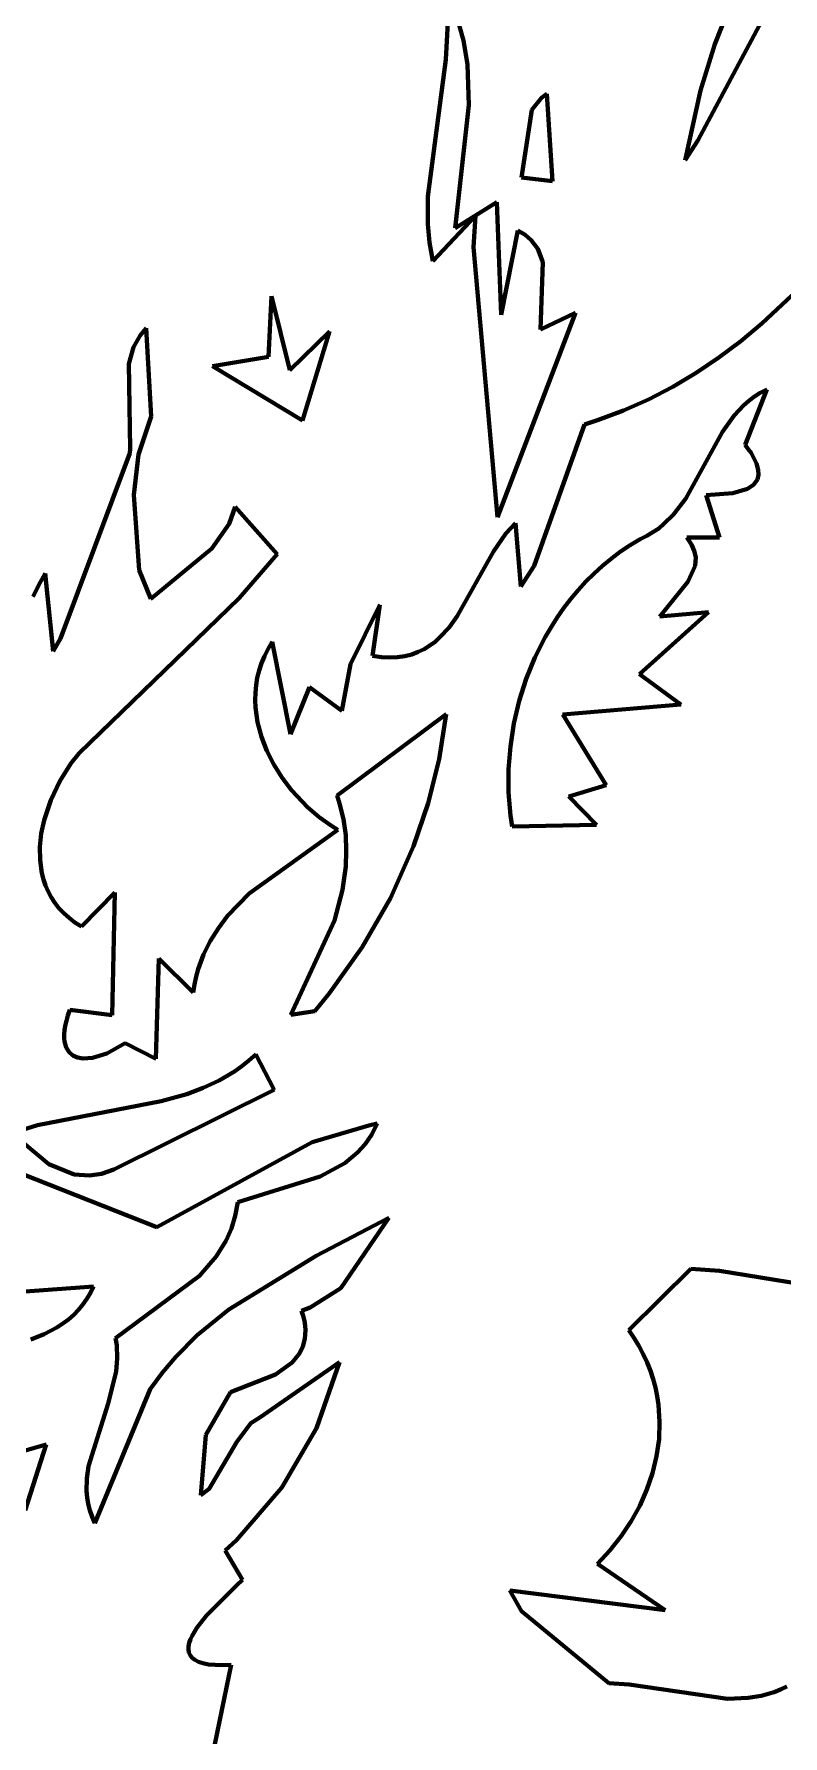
# Model space of a CAD drawing. Header units: millimetres. Extents: x 0 to 9.3, y 0 to 12.
# Drawn here: x 6.071 to 6.567, y 4.332 to 5.46 of the extents above; entities that cross this region are included whole.
import ezdxf

# ---------------------------------------------------------------- set-up
doc = ezdxf.new("R2010")
doc.units = ezdxf.units.MM
doc.layers.add('color#000000ff', color=7, linetype='CONTINUOUS', lineweight=100)
doc.layers.add('color#ffffffff', color=7, linetype='CONTINUOUS', lineweight=100)

msp = doc.modelspace()

# ---------------------------------------------------------------- linework, layer by layer
at = {"layer": 'color#000000ff'}
for p, q in [((6.6088, 5.5731), (6.5106, 5.3892)), ((6.5219, 5.453), (6.5308, 5.4753)), ((6.3436, 5.4429), (6.3448, 5.4673)), ((6.3524, 5.4657), (6.3552, 5.4554)), ((6.3552, 5.4554), (6.3579, 5.4395)), ((6.5123, 5.4224), (6.5219, 5.453)), ((6.3316, 5.352), (6.3436, 5.4429)), ((6.3579, 5.4395), (6.3588, 5.4125)), ((6.4006, 5.4094), (6.4069, 5.4174)), ((6.4069, 5.4174), (6.4105, 5.4202)), ((6.4105, 5.4202), (6.4142, 5.3622)), ((6.5022, 5.3762), (6.5123, 5.4224)), ((6.3588, 5.4125), (6.3498, 5.3311)), ((6.3937, 5.3647), (6.4006, 5.4094)), ((6.5106, 5.3892), (6.5022, 5.3762)), ((6.4142, 5.3622), (6.3937, 5.3647)), ((6.3317, 5.3337), (6.3316, 5.352)), ((6.3498, 5.3311), (6.3774, 5.3484)), ((6.3774, 5.3484), (6.3802, 5.2737)), ((6.3632, 5.3392), (6.335, 5.3093)), ((6.362, 5.3185), (6.3632, 5.3392)), ((6.3328, 5.3216), (6.3317, 5.3337)), ((6.3802, 5.2737), (6.3914, 5.3296)), ((6.3914, 5.3296), (6.3962, 5.3266)), ((6.3962, 5.3266), (6.4001, 5.3231)), ((6.335, 5.3093), (6.3328, 5.3216)), ((6.3778, 5.1396), (6.362, 5.3185)), ((6.4001, 5.3231), (6.4045, 5.3173)), ((6.4045, 5.3173), (6.4079, 5.3086)), ((6.4079, 5.3086), (6.4064, 5.264)), ((6.226, 5.2457), (6.2281, 5.2861)), ((6.2281, 5.2861), (6.2402, 5.237)), ((6.5531, 5.2678), (6.573, 5.2865)), ((6.4295, 5.2749), (6.3778, 5.1396)), ((6.4064, 5.264), (6.4295, 5.2749)), ((6.5391, 5.2562), (6.5531, 5.2678)), ((6.1366, 5.2521), (6.1409, 5.2599)), ((6.1409, 5.2599), (6.1449, 5.2648)), ((6.1449, 5.2648), (6.1483, 5.2063)), ((6.2402, 5.237), (6.2665, 5.2625)), ((6.2665, 5.2625), (6.2486, 5.2037)), ((6.1335, 5.2411), (6.1366, 5.2521)), ((6.1888, 5.2397), (6.226, 5.2457)), ((6.5096, 5.2352), (6.5246, 5.2453)), ((6.5246, 5.2453), (6.5391, 5.2562)), ((6.1344, 5.1848), (6.1335, 5.2411)), ((6.2486, 5.2037), (6.1888, 5.2397)), ((6.4941, 5.226), (6.5096, 5.2352)), ((6.478, 5.2176), (6.4941, 5.226)), ((6.5421, 5.1875), (6.5563, 5.2242)), ((6.5563, 5.2242), (6.552, 5.2219)), ((6.4613, 5.2102), (6.478, 5.2176)), ((6.541, 5.2136), (6.5348, 5.207)), ((6.5444, 5.2166), (6.541, 5.2136)), ((6.5481, 5.2194), (6.5444, 5.2166)), ((6.552, 5.2219), (6.5481, 5.2194)), ((6.1483, 5.2063), (6.1398, 5.1811)), ((6.4021, 5.1072), (6.4354, 5.201)), ((6.4354, 5.201), (6.4442, 5.2038)), ((6.4442, 5.2038), (6.4613, 5.2102)), ((6.5348, 5.207), (6.5269, 5.196)), ((6.5269, 5.196), (6.5026, 5.152)), ((6.0882, 5.0592), (6.1342, 5.1819)), ((6.1342, 5.1819), (6.1344, 5.1848)), ((6.1398, 5.1811), (6.1368, 5.1543)), ((6.5441, 5.1847), (6.5421, 5.1875)), ((6.5459, 5.1821), (6.5441, 5.1847)), ((6.5474, 5.1796), (6.5459, 5.1821)), ((6.5495, 5.175), (6.5474, 5.1796)), ((6.5506, 5.171), (6.5495, 5.175)), ((6.5501, 5.1646), (6.5508, 5.1676)), ((6.5508, 5.1676), (6.5506, 5.171)), ((6.5161, 5.1542), (6.5338, 5.1555)), ((6.5338, 5.1555), (6.5435, 5.1583)), ((6.5435, 5.1583), (6.5476, 5.161)), ((6.5476, 5.161), (6.5501, 5.1646)), ((6.1368, 5.1543), (6.1403, 5.1043)), ((6.1999, 5.135), (6.2039, 5.1463)), ((6.2039, 5.1463), (6.2318, 5.115)), ((6.5026, 5.152), (6.4945, 5.1413)), ((6.5251, 5.1261), (6.5161, 5.1542)), ((6.1885, 5.1187), (6.1999, 5.135)), ((6.3834, 5.1286), (6.3897, 5.1355)), ((6.3897, 5.1355), (6.3934, 5.0936)), ((6.4882, 5.135), (6.4847, 5.1321)), ((6.4945, 5.1413), (6.4882, 5.135)), ((6.3752, 5.1167), (6.3834, 5.1286)), ((6.4725, 5.125), (6.4658, 5.121)), ((6.4768, 5.1271), (6.4725, 5.125)), ((6.4809, 5.1295), (6.4768, 5.1271)), ((6.4847, 5.1321), (6.4809, 5.1295)), ((6.5033, 5.126), (6.5251, 5.1261)), ((6.5064, 5.1215), (6.5033, 5.126)), ((6.5083, 5.1172), (6.5064, 5.1215)), ((6.1481, 5.0854), (6.1885, 5.1187)), ((6.2318, 5.115), (6.2065, 5.0859)), ((6.3512, 5.074), (6.3752, 5.1167)), ((6.4533, 5.1122), (6.4474, 5.1073)), ((6.4594, 5.1167), (6.4533, 5.1122)), ((6.4658, 5.121), (6.4594, 5.1167)), ((6.5092, 5.1131), (6.5083, 5.1172)), ((6.5089, 5.1073), (6.5092, 5.1131)), ((6.0737, 5.0946), (6.0779, 5.1021)), ((6.0779, 5.1021), (6.0832, 5.0508)), ((6.1403, 5.1043), (6.1481, 5.0854)), ((6.3934, 5.0936), (6.4021, 5.1072)), ((6.4418, 5.1022), (6.4364, 5.0968)), ((6.4474, 5.1073), (6.4418, 5.1022)), ((6.5039, 5.0967), (6.5089, 5.1073)), ((6.07, 5.087), (6.0737, 5.0946)), ((6.4312, 5.0912), (6.4264, 5.0854)), ((6.4364, 5.0968), (6.4312, 5.0912)), ((6.4854, 5.0738), (6.5039, 5.0967)), ((6.2065, 5.0859), (6.1005, 4.9832)), ((6.2803, 5.0421), (6.2998, 5.0814)), ((6.2998, 5.0814), (6.2949, 5.0476)), ((6.4217, 5.0794), (6.4174, 5.0731)), ((6.4264, 5.0854), (6.4217, 5.0794)), ((6.4719, 5.0355), (6.5177, 5.0766)), ((6.5177, 5.0766), (6.4854, 5.0738)), ((6.3397, 5.0599), (6.3458, 5.0665)), ((6.3458, 5.0665), (6.3512, 5.074)), ((6.4133, 5.0667), (6.4095, 5.0601)), ((6.4174, 5.0731), (6.4133, 5.0667)), ((6.0832, 5.0508), (6.0882, 5.0592)), ((6.2257, 5.0522), (6.2285, 5.0569)), ((6.2285, 5.0569), (6.2407, 4.9956)), ((6.3292, 5.0521), (6.333, 5.0544)), ((6.333, 5.0544), (6.3365, 5.057)), ((6.3365, 5.057), (6.3397, 5.0599)), ((6.4095, 5.0601), (6.4026, 5.0465)), ((6.2198, 5.0379), (6.2214, 5.0427)), ((6.2214, 5.0427), (6.2233, 5.0475)), ((6.2233, 5.0475), (6.2257, 5.0522)), ((6.2949, 5.0476), (6.3009, 5.0468)), ((6.3009, 5.0468), (6.3064, 5.0465)), ((6.3064, 5.0465), (6.3116, 5.0468)), ((6.3116, 5.0468), (6.3165, 5.0475)), ((6.3165, 5.0475), (6.321, 5.0486)), ((6.321, 5.0486), (6.3253, 5.0502)), ((6.3253, 5.0502), (6.3292, 5.0521)), ((6.4026, 5.0465), (6.3968, 5.0323)), ((6.2178, 5.0281), (6.2186, 5.033)), ((6.2186, 5.033), (6.2198, 5.0379)), ((6.2746, 5.0111), (6.2803, 5.0421)), ((6.3968, 5.0323), (6.3922, 5.0177)), ((6.4994, 5.0153), (6.4719, 5.0355)), ((6.2172, 5.0183), (6.2173, 5.0232)), ((6.2173, 5.0232), (6.2178, 5.0281)), ((6.2407, 4.9956), (6.2533, 5.0268)), ((6.2533, 5.0268), (6.2746, 5.0111)), ((6.2174, 5.0134), (6.2172, 5.0183)), ((6.2188, 5.0036), (6.2174, 5.0134)), ((6.3437, 5.0089), (6.2715, 4.9551)), ((6.3391, 4.9791), (6.3437, 5.0089)), ((6.3922, 5.0177), (6.3887, 5.0028)), ((6.4211, 5.0087), (6.4994, 5.0153)), ((6.4499, 4.9619), (6.4211, 5.0087)), ((6.2213, 4.994), (6.2188, 5.0036)), ((6.3887, 5.0028), (6.3864, 4.9876)), ((6.2249, 4.9846), (6.2213, 4.994)), ((6.3864, 4.9876), (6.3852, 4.9724)), ((6.095, 4.9762), (6.0877, 4.9646)), ((6.1005, 4.9832), (6.095, 4.9762)), ((6.2295, 4.9755), (6.2249, 4.9846)), ((6.235, 4.9668), (6.2295, 4.9755)), ((6.3319, 4.9499), (6.3391, 4.9791)), ((6.0877, 4.9646), (6.0817, 4.952)), ((6.2412, 4.9586), (6.235, 4.9668)), ((6.3852, 4.9724), (6.3852, 4.9571)), ((6.0817, 4.952), (6.0773, 4.9388)), ((6.2518, 4.9474), (6.2412, 4.9586)), ((6.2715, 4.9551), (6.2732, 4.9498)), ((6.3852, 4.9571), (6.3865, 4.9419)), ((6.4252, 4.9543), (6.4499, 4.9619)), ((6.4434, 4.9357), (6.4252, 4.9543)), ((6.2596, 4.9407), (6.2518, 4.9474)), ((6.2678, 4.9349), (6.2596, 4.9407)), ((6.2732, 4.9498), (6.2757, 4.9393)), ((6.3222, 4.9214), (6.3319, 4.9499)), ((6.3865, 4.9419), (6.3876, 4.9344)), ((6.0754, 4.9299), (6.0745, 4.921)), ((6.0773, 4.9388), (6.0754, 4.9299)), ((6.2132, 4.8901), (6.272, 4.9323)), ((6.272, 4.9323), (6.2678, 4.9349)), ((6.2757, 4.9393), (6.2772, 4.9288)), ((6.3876, 4.9344), (6.4434, 4.9357)), ((6.0745, 4.921), (6.0746, 4.9122)), ((6.2772, 4.9288), (6.2776, 4.9183)), ((6.2776, 4.9183), (6.2772, 4.9079)), ((6.3068, 4.8871), (6.3222, 4.9214)), ((6.0746, 4.9122), (6.0758, 4.9036)), ((6.2772, 4.9079), (6.2751, 4.8925)), ((6.0758, 4.9036), (6.0769, 4.8994)), ((6.0769, 4.8994), (6.0782, 4.8954)), ((6.0782, 4.8954), (6.0799, 4.8914)), ((6.0799, 4.8914), (6.082, 4.8876)), ((6.082, 4.8876), (6.0844, 4.8839)), ((6.102, 4.8682), (6.1242, 4.8908)), ((6.1242, 4.8908), (6.1223, 4.8094)), ((6.1989, 4.8752), (6.2132, 4.8901)), ((6.2751, 4.8925), (6.2698, 4.8721)), ((6.2881, 4.8545), (6.3068, 4.8871)), ((6.0844, 4.8839), (6.0871, 4.8804)), ((6.0871, 4.8804), (6.0903, 4.8771)), ((6.0903, 4.8771), (6.0938, 4.8739)), ((6.0938, 4.8739), (6.0977, 4.8709)), ((6.1928, 4.8672), (6.1989, 4.8752)), ((6.0977, 4.8709), (6.102, 4.8682)), ((6.1874, 4.8586), (6.1928, 4.8672)), ((6.2698, 4.8721), (6.2409, 4.8096)), ((6.1829, 4.8496), (6.1874, 4.8586)), ((6.2663, 4.8238), (6.2881, 4.8545)), ((6.1514, 4.7805), (6.1534, 4.847)), ((6.1534, 4.847), (6.1762, 4.8245)), ((6.178, 4.835), (6.1794, 4.84)), ((6.1794, 4.84), (6.1829, 4.8496)), ((6.1762, 4.8245), (6.1769, 4.8298)), ((6.1769, 4.8298), (6.178, 4.835)), ((6.2567, 4.8122), (6.2663, 4.8238)), ((6.0921, 4.8057), (6.0913, 4.8025)), ((6.0931, 4.8092), (6.0921, 4.8057)), ((6.0944, 4.813), (6.0931, 4.8092)), ((6.1223, 4.8094), (6.0944, 4.813)), ((6.2409, 4.8096), (6.2567, 4.8122)), ((6.0908, 4.7995), (6.0906, 4.7967)), ((6.0906, 4.7967), (6.0906, 4.7942)), ((6.0906, 4.7942), (6.0908, 4.7919)), ((6.0913, 4.8025), (6.0908, 4.7995)), ((6.0908, 4.7919), (6.0919, 4.788)), ((6.0919, 4.788), (6.0938, 4.785)), ((6.0938, 4.785), (6.0963, 4.7828)), ((6.0963, 4.7828), (6.0995, 4.7814)), ((6.1094, 4.7812), (6.1188, 4.7841)), ((6.1188, 4.7841), (6.1311, 4.791)), ((6.1311, 4.791), (6.1514, 4.7805)), ((6.2177, 4.7835), (6.2131, 4.7794)), ((6.2297, 4.7599), (6.2177, 4.7835)), ((6.0995, 4.7814), (6.1031, 4.7808)), ((6.1031, 4.7808), (6.1094, 4.7812)), ((6.2034, 4.7722), (6.1933, 4.7662)), ((6.2083, 4.7756), (6.2034, 4.7722)), ((6.2131, 4.7794), (6.2083, 4.7756)), ((6.1827, 4.7612), (6.1718, 4.7572)), ((6.1933, 4.7662), (6.1827, 4.7612)), ((6.1548, 4.7524), (6.0728, 4.7366)), ((6.1236, 4.7071), (6.2297, 4.7599)), ((6.1718, 4.7572), (6.1548, 4.7524)), ((6.0728, 4.7366), (6.0559, 4.7312)), ((6.0559, 4.7312), (6.0804, 4.7107)), ((6.2926, 4.7364), (6.2549, 4.7253)), ((6.2901, 4.724), (6.2945, 4.7303)), ((6.2981, 4.7376), (6.2926, 4.7364)), ((6.2945, 4.7303), (6.2981, 4.7376)), ((6.2549, 4.7253), (6.152, 4.6689)), ((6.2766, 4.7114), (6.2851, 4.7184)), ((6.2851, 4.7184), (6.2901, 4.724)), ((6.152, 4.6689), (6.0625, 4.7042)), ((6.0804, 4.7107), (6.0972, 4.7039)), ((6.0972, 4.7039), (6.1074, 4.7031)), ((6.1074, 4.7031), (6.1154, 4.7042)), ((6.1154, 4.7042), (6.1236, 4.7071)), ((6.2603, 4.7026), (6.2766, 4.7114)), ((6.2056, 4.6855), (6.2603, 4.7026)), ((6.204, 4.6764), (6.2056, 4.6855)), ((6.2015, 4.668), (6.204, 4.6764)), ((6.3058, 4.6751), (6.2576, 4.65)), ((6.2739, 4.6286), (6.3058, 4.6751)), ((6.1914, 4.6494), (6.198, 4.6602)), ((6.198, 4.6602), (6.2015, 4.668)), ((6.1803, 4.6367), (6.1914, 4.6494)), ((6.2576, 4.65), (6.1997, 4.6144)), ((6.1247, 4.5953), (6.1803, 4.6367)), ((6.5059, 4.6413), (6.4648, 4.6007)), ((6.5249, 4.64), (6.5059, 4.6413)), ((6.5793, 4.6311), (6.5249, 4.64)), ((6.0466, 4.6249), (6.1101, 4.6297)), ((6.1081, 4.6255), (6.1057, 4.6215)), ((6.1101, 4.6297), (6.1081, 4.6255)), ((6.2537, 4.6158), (6.2739, 4.6286)), ((6.1001, 4.6141), (6.0969, 4.6108)), ((6.103, 4.6177), (6.1001, 4.6141)), ((6.1057, 4.6215), (6.103, 4.6177)), ((6.1997, 4.6144), (6.1788, 4.5973)), ((6.2479, 4.6136), (6.2537, 4.6158)), ((6.249, 4.6101), (6.2479, 4.6136)), ((6.0858, 4.6024), (6.0774, 4.598)), ((6.0897, 4.605), (6.0858, 4.6024)), ((6.0934, 4.6078), (6.0897, 4.605)), ((6.0969, 4.6108), (6.0934, 4.6078)), ((6.2498, 4.6068), (6.249, 4.6101)), ((6.2503, 4.6036), (6.2498, 4.6068)), ((6.2506, 4.6006), (6.2503, 4.6036)), ((6.0774, 4.598), (6.0685, 4.5945)), ((6.1254, 4.5908), (6.1247, 4.5953)), ((6.1788, 4.5973), (6.1645, 4.583)), ((6.2488, 4.5899), (6.2502, 4.595)), ((6.2502, 4.595), (6.2506, 4.6006)), ((6.4648, 4.6007), (6.4684, 4.5954)), ((6.4684, 4.5954), (6.4716, 4.5902)), ((6.125, 4.5734), (6.1257, 4.582)), ((6.1257, 4.582), (6.1254, 4.5908)), ((6.1645, 4.583), (6.1557, 4.5726)), ((6.2417, 4.5793), (6.2466, 4.5853)), ((6.2466, 4.5853), (6.2488, 4.5899)), ((6.4716, 4.5902), (6.4745, 4.5848)), ((6.4745, 4.5848), (6.477, 4.5793)), ((6.1197, 4.5521), (6.125, 4.5734)), ((6.1557, 4.5726), (6.1475, 4.5615)), ((6.2008, 4.5595), (6.2307, 4.5712)), ((6.2731, 4.5794), (6.2203, 4.5428)), ((6.2307, 4.5712), (6.2417, 4.5793)), ((6.2579, 4.5358), (6.2731, 4.5794)), ((6.477, 4.5793), (6.4792, 4.5738)), ((6.4792, 4.5738), (6.481, 4.5682)), ((6.1475, 4.5615), (6.111, 4.4727)), ((6.1844, 4.5314), (6.2008, 4.5595)), ((6.481, 4.5682), (6.4825, 4.5626)), ((6.4825, 4.5626), (6.4837, 4.557)), ((6.1067, 4.5106), (6.1197, 4.5521)), ((6.4837, 4.557), (6.4845, 4.5513)), ((6.4845, 4.5513), (6.4853, 4.5399)), ((6.2144, 4.539), (6.205, 4.5267)), ((6.2203, 4.5428), (6.2144, 4.539)), ((6.2349, 4.4963), (6.2579, 4.5358)), ((6.4853, 4.5399), (6.4849, 4.5285)), ((6.0455, 4.5154), (6.0786, 4.5249)), ((6.0786, 4.5249), (6.0648, 4.4813)), ((6.1811, 4.4914), (6.1844, 4.5314)), ((6.205, 4.5267), (6.1868, 4.4955)), ((6.4849, 4.5285), (6.4833, 4.5171)), ((6.4833, 4.5171), (6.4806, 4.506)), ((6.1054, 4.4939), (6.1055, 4.5023)), ((6.1055, 4.5023), (6.1067, 4.5106)), ((6.4806, 4.506), (6.4769, 4.495)), ((6.1058, 4.4897), (6.1054, 4.4939)), ((6.1065, 4.4855), (6.1058, 4.4897)), ((6.1868, 4.4955), (6.1811, 4.4914)), ((6.2048, 4.4616), (6.2349, 4.4963)), ((6.4769, 4.495), (6.4722, 4.4843)), ((6.1076, 4.4813), (6.1065, 4.4855)), ((6.1091, 4.477), (6.1076, 4.4813)), ((6.4722, 4.4843), (6.4665, 4.474)), ((6.111, 4.4727), (6.1091, 4.477)), ((6.4665, 4.474), (6.4599, 4.4641)), ((6.1972, 4.4546), (6.2048, 4.4616)), ((6.4599, 4.4641), (6.4524, 4.4547)), ((6.2089, 4.4352), (6.1972, 4.4546)), ((6.4524, 4.4547), (6.4442, 4.4459)), ((6.4442, 4.4459), (6.4889, 4.4151)), ((6.2048, 4.4314), (6.2089, 4.4352)), ((6.1849, 4.4115), (6.2048, 4.4314)), ((6.4889, 4.4151), (6.3859, 4.4282)), ((6.3859, 4.4282), (6.3938, 4.4145)), ((6.1786, 4.4034), (6.1849, 4.4115)), ((6.3938, 4.4145), (6.4516, 4.3668)), ((6.1754, 4.3982), (6.1786, 4.4034)), ((6.1729, 4.389), (6.173, 4.3911)), ((6.1732, 4.387), (6.1729, 4.389)), ((6.173, 4.3911), (6.1734, 4.3934)), ((6.1734, 4.3934), (6.1743, 4.3958)), ((6.1743, 4.3958), (6.1754, 4.3982)), ((6.1741, 4.3852), (6.1732, 4.387)), ((6.1736, 4.2442), (6.2013, 4.3788)), ((6.1754, 4.3835), (6.1741, 4.3852)), ((6.1772, 4.3821), (6.1754, 4.3835)), ((6.1796, 4.3809), (6.1772, 4.3821)), ((6.1826, 4.38), (6.1796, 4.3809)), ((6.1863, 4.3792), (6.1826, 4.38)), ((6.1906, 4.3788), (6.1863, 4.3792)), ((6.1956, 4.3787), (6.1906, 4.3788)), ((6.2013, 4.3788), (6.1956, 4.3787)), ((6.4516, 4.3668), (6.4652, 4.3658)), ((6.4652, 4.3658), (6.5304, 4.3564)), ((6.5304, 4.3564), (6.5439, 4.3569)), ((6.5439, 4.3569), (6.5527, 4.3583)), ((6.5527, 4.3583), (6.5613, 4.3608)), ((6.5613, 4.3608), (6.5655, 4.3625)), ((6.5655, 4.3625), (6.5696, 4.3646))]:
    msp.add_line(p, q, dxfattribs=at)
at = {"layer": 'color#ffffffff'}
for p, q in [((6.5106, 5.3892), (6.6088, 5.5731)), ((6.5308, 5.4753), (6.5219, 5.453)), ((6.3448, 5.4673), (6.3436, 5.4429)), ((6.3552, 5.4554), (6.3524, 5.4657)), ((6.3579, 5.4395), (6.3552, 5.4554)), ((6.5219, 5.453), (6.5123, 5.4224)), ((6.3436, 5.4429), (6.3316, 5.352)), ((6.3588, 5.4125), (6.3579, 5.4395)), ((6.4069, 5.4174), (6.4006, 5.4094)), ((6.4105, 5.4202), (6.4069, 5.4174)), ((6.4142, 5.3622), (6.4105, 5.4202)), ((6.5123, 5.4224), (6.5022, 5.3762)), ((6.3498, 5.3311), (6.3588, 5.4125)), ((6.4006, 5.4094), (6.3937, 5.3647)), ((6.5022, 5.3762), (6.5106, 5.3892)), ((6.3937, 5.3647), (6.4142, 5.3622)), ((6.3316, 5.352), (6.3317, 5.3337)), ((6.3774, 5.3484), (6.3498, 5.3311)), ((6.3802, 5.2737), (6.3774, 5.3484)), ((6.335, 5.3093), (6.3632, 5.3392)), ((6.3632, 5.3392), (6.362, 5.3185)), ((6.3317, 5.3337), (6.3328, 5.3216)), ((6.3914, 5.3296), (6.3802, 5.2737)), ((6.3962, 5.3266), (6.3914, 5.3296)), ((6.4001, 5.3231), (6.3962, 5.3266)), ((6.3328, 5.3216), (6.335, 5.3093)), ((6.362, 5.3185), (6.3778, 5.1396)), ((6.4045, 5.3173), (6.4001, 5.3231)), ((6.4079, 5.3086), (6.4045, 5.3173)), ((6.4064, 5.264), (6.4079, 5.3086)), ((6.2281, 5.2861), (6.226, 5.2457)), ((6.2402, 5.237), (6.2281, 5.2861)), ((6.573, 5.2865), (6.5531, 5.2678)), ((6.3778, 5.1396), (6.4295, 5.2749)), ((6.4295, 5.2749), (6.4064, 5.264)), ((6.5531, 5.2678), (6.5391, 5.2562)), ((6.1409, 5.2599), (6.1366, 5.2521)), ((6.1449, 5.2648), (6.1409, 5.2599)), ((6.1483, 5.2063), (6.1449, 5.2648)), ((6.2665, 5.2625), (6.2402, 5.237)), ((6.2486, 5.2037), (6.2665, 5.2625)), ((6.1366, 5.2521), (6.1335, 5.2411)), ((6.226, 5.2457), (6.1888, 5.2397)), ((6.5246, 5.2453), (6.5096, 5.2352)), ((6.5391, 5.2562), (6.5246, 5.2453)), ((6.1335, 5.2411), (6.1344, 5.1848)), ((6.1888, 5.2397), (6.2486, 5.2037)), ((6.5096, 5.2352), (6.4941, 5.226)), ((6.4941, 5.226), (6.478, 5.2176)), ((6.5563, 5.2242), (6.5421, 5.1875)), ((6.552, 5.2219), (6.5563, 5.2242)), ((6.478, 5.2176), (6.4613, 5.2102)), ((6.5348, 5.207), (6.541, 5.2136)), ((6.541, 5.2136), (6.5444, 5.2166)), ((6.5444, 5.2166), (6.5481, 5.2194)), ((6.5481, 5.2194), (6.552, 5.2219)), ((6.1398, 5.1811), (6.1483, 5.2063)), ((6.4354, 5.201), (6.4021, 5.1072)), ((6.4442, 5.2038), (6.4354, 5.201)), ((6.4613, 5.2102), (6.4442, 5.2038)), ((6.5269, 5.196), (6.5348, 5.207)), ((6.5026, 5.152), (6.5269, 5.196)), ((6.1342, 5.1819), (6.0882, 5.0592)), ((6.1344, 5.1848), (6.1342, 5.1819)), ((6.1368, 5.1543), (6.1398, 5.1811)), ((6.5421, 5.1875), (6.5441, 5.1847)), ((6.5441, 5.1847), (6.5459, 5.1821)), ((6.5459, 5.1821), (6.5474, 5.1796)), ((6.5474, 5.1796), (6.5495, 5.175)), ((6.5495, 5.175), (6.5506, 5.171)), ((6.5508, 5.1676), (6.5501, 5.1646)), ((6.5506, 5.171), (6.5508, 5.1676)), ((6.5338, 5.1555), (6.5161, 5.1542)), ((6.5435, 5.1583), (6.5338, 5.1555)), ((6.5476, 5.161), (6.5435, 5.1583)), ((6.5501, 5.1646), (6.5476, 5.161)), ((6.1403, 5.1043), (6.1368, 5.1543)), ((6.2039, 5.1463), (6.1999, 5.135)), ((6.2318, 5.115), (6.2039, 5.1463)), ((6.4945, 5.1413), (6.5026, 5.152)), ((6.5161, 5.1542), (6.5251, 5.1261)), ((6.1999, 5.135), (6.1885, 5.1187)), ((6.3897, 5.1355), (6.3834, 5.1286)), ((6.3934, 5.0936), (6.3897, 5.1355)), ((6.4847, 5.1321), (6.4882, 5.135)), ((6.4882, 5.135), (6.4945, 5.1413)), ((6.3834, 5.1286), (6.3752, 5.1167)), ((6.4658, 5.121), (6.4725, 5.125)), ((6.4725, 5.125), (6.4768, 5.1271)), ((6.4768, 5.1271), (6.4809, 5.1295)), ((6.4809, 5.1295), (6.4847, 5.1321)), ((6.5251, 5.1261), (6.5033, 5.126)), ((6.5033, 5.126), (6.5064, 5.1215)), ((6.5064, 5.1215), (6.5083, 5.1172)), ((6.1885, 5.1187), (6.1481, 5.0854)), ((6.2065, 5.0859), (6.2318, 5.115)), ((6.3752, 5.1167), (6.3512, 5.074)), ((6.4474, 5.1073), (6.4533, 5.1122)), ((6.4533, 5.1122), (6.4594, 5.1167)), ((6.4594, 5.1167), (6.4658, 5.121)), ((6.5083, 5.1172), (6.5092, 5.1131)), ((6.5092, 5.1131), (6.5089, 5.1073)), ((6.0779, 5.1021), (6.0737, 5.0946)), ((6.0832, 5.0508), (6.0779, 5.1021)), ((6.1481, 5.0854), (6.1403, 5.1043)), ((6.4021, 5.1072), (6.3934, 5.0936)), ((6.4364, 5.0968), (6.4418, 5.1022)), ((6.4418, 5.1022), (6.4474, 5.1073)), ((6.5089, 5.1073), (6.5039, 5.0967)), ((6.0737, 5.0946), (6.07, 5.087)), ((6.4264, 5.0854), (6.4312, 5.0912)), ((6.4312, 5.0912), (6.4364, 5.0968)), ((6.5039, 5.0967), (6.4854, 5.0738)), ((6.1005, 4.9832), (6.2065, 5.0859)), ((6.2998, 5.0814), (6.2803, 5.0421)), ((6.2949, 5.0476), (6.2998, 5.0814)), ((6.4174, 5.0731), (6.4217, 5.0794)), ((6.4217, 5.0794), (6.4264, 5.0854)), ((6.5177, 5.0766), (6.4719, 5.0355)), ((6.4854, 5.0738), (6.5177, 5.0766)), ((6.3458, 5.0665), (6.3397, 5.0599)), ((6.3512, 5.074), (6.3458, 5.0665)), ((6.4095, 5.0601), (6.4133, 5.0667)), ((6.4133, 5.0667), (6.4174, 5.0731)), ((6.0882, 5.0592), (6.0832, 5.0508)), ((6.2285, 5.0569), (6.2257, 5.0522)), ((6.2407, 4.9956), (6.2285, 5.0569)), ((6.333, 5.0544), (6.3292, 5.0521)), ((6.3365, 5.057), (6.333, 5.0544)), ((6.3397, 5.0599), (6.3365, 5.057)), ((6.4026, 5.0465), (6.4095, 5.0601)), ((6.2214, 5.0427), (6.2198, 5.0379)), ((6.2233, 5.0475), (6.2214, 5.0427)), ((6.2257, 5.0522), (6.2233, 5.0475)), ((6.3009, 5.0468), (6.2949, 5.0476)), ((6.3064, 5.0465), (6.3009, 5.0468)), ((6.3116, 5.0468), (6.3064, 5.0465)), ((6.3165, 5.0475), (6.3116, 5.0468)), ((6.321, 5.0486), (6.3165, 5.0475)), ((6.3253, 5.0502), (6.321, 5.0486)), ((6.3292, 5.0521), (6.3253, 5.0502)), ((6.3968, 5.0323), (6.4026, 5.0465)), ((6.2186, 5.033), (6.2178, 5.0281)), ((6.2198, 5.0379), (6.2186, 5.033)), ((6.2803, 5.0421), (6.2746, 5.0111)), ((6.3922, 5.0177), (6.3968, 5.0323)), ((6.4719, 5.0355), (6.4994, 5.0153)), ((6.2173, 5.0232), (6.2172, 5.0183)), ((6.2178, 5.0281), (6.2173, 5.0232)), ((6.2533, 5.0268), (6.2407, 4.9956)), ((6.2746, 5.0111), (6.2533, 5.0268)), ((6.2172, 5.0183), (6.2174, 5.0134)), ((6.2174, 5.0134), (6.2188, 5.0036)), ((6.2715, 4.9551), (6.3437, 5.0089)), ((6.3437, 5.0089), (6.3391, 4.9791)), ((6.3887, 5.0028), (6.3922, 5.0177)), ((6.4994, 5.0153), (6.4211, 5.0087)), ((6.4211, 5.0087), (6.4499, 4.9619)), ((6.2188, 5.0036), (6.2213, 4.994)), ((6.3864, 4.9876), (6.3887, 5.0028)), ((6.2213, 4.994), (6.2249, 4.9846)), ((6.3852, 4.9724), (6.3864, 4.9876)), ((6.0877, 4.9646), (6.095, 4.9762)), ((6.095, 4.9762), (6.1005, 4.9832)), ((6.2249, 4.9846), (6.2295, 4.9755)), ((6.2295, 4.9755), (6.235, 4.9668)), ((6.3391, 4.9791), (6.3319, 4.9499)), ((6.0817, 4.952), (6.0877, 4.9646)), ((6.235, 4.9668), (6.2412, 4.9586)), ((6.3852, 4.9571), (6.3852, 4.9724)), ((6.0773, 4.9388), (6.0817, 4.952)), ((6.2412, 4.9586), (6.2518, 4.9474)), ((6.2732, 4.9498), (6.2715, 4.9551)), ((6.3865, 4.9419), (6.3852, 4.9571)), ((6.4499, 4.9619), (6.4252, 4.9543)), ((6.4252, 4.9543), (6.4434, 4.9357)), ((6.2518, 4.9474), (6.2596, 4.9407)), ((6.2596, 4.9407), (6.2678, 4.9349)), ((6.2757, 4.9393), (6.2732, 4.9498)), ((6.3319, 4.9499), (6.3222, 4.9214)), ((6.3876, 4.9344), (6.3865, 4.9419)), ((6.0745, 4.921), (6.0754, 4.9299)), ((6.0754, 4.9299), (6.0773, 4.9388)), ((6.272, 4.9323), (6.2132, 4.8901)), ((6.2678, 4.9349), (6.272, 4.9323)), ((6.2772, 4.9288), (6.2757, 4.9393)), ((6.4434, 4.9357), (6.3876, 4.9344)), ((6.0746, 4.9122), (6.0745, 4.921)), ((6.2776, 4.9183), (6.2772, 4.9288)), ((6.2772, 4.9079), (6.2776, 4.9183)), ((6.3222, 4.9214), (6.3068, 4.8871)), ((6.0758, 4.9036), (6.0746, 4.9122)), ((6.2751, 4.8925), (6.2772, 4.9079)), ((6.0769, 4.8994), (6.0758, 4.9036)), ((6.0782, 4.8954), (6.0769, 4.8994)), ((6.0799, 4.8914), (6.0782, 4.8954)), ((6.082, 4.8876), (6.0799, 4.8914)), ((6.0844, 4.8839), (6.082, 4.8876)), ((6.1242, 4.8908), (6.102, 4.8682)), ((6.1223, 4.8094), (6.1242, 4.8908)), ((6.2132, 4.8901), (6.1989, 4.8752)), ((6.2698, 4.8721), (6.2751, 4.8925)), ((6.3068, 4.8871), (6.2881, 4.8545)), ((6.0871, 4.8804), (6.0844, 4.8839)), ((6.0903, 4.8771), (6.0871, 4.8804)), ((6.0938, 4.8739), (6.0903, 4.8771)), ((6.0977, 4.8709), (6.0938, 4.8739)), ((6.1989, 4.8752), (6.1928, 4.8672)), ((6.102, 4.8682), (6.0977, 4.8709)), ((6.1928, 4.8672), (6.1874, 4.8586)), ((6.2409, 4.8096), (6.2698, 4.8721)), ((6.1874, 4.8586), (6.1829, 4.8496)), ((6.2881, 4.8545), (6.2663, 4.8238)), ((6.1534, 4.847), (6.1514, 4.7805)), ((6.1762, 4.8245), (6.1534, 4.847)), ((6.1794, 4.84), (6.178, 4.835)), ((6.1829, 4.8496), (6.1794, 4.84)), ((6.1769, 4.8298), (6.1762, 4.8245)), ((6.178, 4.835), (6.1769, 4.8298)), ((6.2663, 4.8238), (6.2567, 4.8122)), ((6.0913, 4.8025), (6.0921, 4.8057)), ((6.0921, 4.8057), (6.0931, 4.8092)), ((6.0931, 4.8092), (6.0944, 4.813)), ((6.0944, 4.813), (6.1223, 4.8094)), ((6.2567, 4.8122), (6.2409, 4.8096)), ((6.0906, 4.7967), (6.0908, 4.7995)), ((6.0906, 4.7942), (6.0906, 4.7967)), ((6.0908, 4.7919), (6.0906, 4.7942)), ((6.0908, 4.7995), (6.0913, 4.8025)), ((6.0919, 4.788), (6.0908, 4.7919)), ((6.0938, 4.785), (6.0919, 4.788)), ((6.0963, 4.7828), (6.0938, 4.785)), ((6.0995, 4.7814), (6.0963, 4.7828)), ((6.1188, 4.7841), (6.1094, 4.7812)), ((6.1311, 4.791), (6.1188, 4.7841)), ((6.1514, 4.7805), (6.1311, 4.791)), ((6.2131, 4.7794), (6.2177, 4.7835)), ((6.2177, 4.7835), (6.2297, 4.7599)), ((6.1031, 4.7808), (6.0995, 4.7814)), ((6.1094, 4.7812), (6.1031, 4.7808)), ((6.1933, 4.7662), (6.2034, 4.7722)), ((6.2034, 4.7722), (6.2083, 4.7756)), ((6.2083, 4.7756), (6.2131, 4.7794)), ((6.1718, 4.7572), (6.1827, 4.7612)), ((6.1827, 4.7612), (6.1933, 4.7662)), ((6.0728, 4.7366), (6.1548, 4.7524)), ((6.2297, 4.7599), (6.1236, 4.7071)), ((6.1548, 4.7524), (6.1718, 4.7572)), ((6.0559, 4.7312), (6.0728, 4.7366)), ((6.0804, 4.7107), (6.0559, 4.7312)), ((6.2549, 4.7253), (6.2926, 4.7364)), ((6.2945, 4.7303), (6.2901, 4.724)), ((6.2926, 4.7364), (6.2981, 4.7376)), ((6.2981, 4.7376), (6.2945, 4.7303)), ((6.152, 4.6689), (6.2549, 4.7253)), ((6.2851, 4.7184), (6.2766, 4.7114)), ((6.2901, 4.724), (6.2851, 4.7184)), ((6.0625, 4.7042), (6.152, 4.6689)), ((6.0972, 4.7039), (6.0804, 4.7107)), ((6.1074, 4.7031), (6.0972, 4.7039)), ((6.1154, 4.7042), (6.1074, 4.7031)), ((6.1236, 4.7071), (6.1154, 4.7042)), ((6.2766, 4.7114), (6.2603, 4.7026)), ((6.2603, 4.7026), (6.2056, 4.6855)), ((6.2056, 4.6855), (6.204, 4.6764)), ((6.204, 4.6764), (6.2015, 4.668)), ((6.2576, 4.65), (6.3058, 4.6751)), ((6.3058, 4.6751), (6.2739, 4.6286)), ((6.198, 4.6602), (6.1914, 4.6494)), ((6.2015, 4.668), (6.198, 4.6602)), ((6.1914, 4.6494), (6.1803, 4.6367)), ((6.1997, 4.6144), (6.2576, 4.65)), ((6.1803, 4.6367), (6.1247, 4.5953)), ((6.4648, 4.6007), (6.5059, 4.6413)), ((6.5059, 4.6413), (6.5249, 4.64)), ((6.5249, 4.64), (6.5793, 4.6311)), ((6.1101, 4.6297), (6.0466, 4.6249)), ((6.1057, 4.6215), (6.1081, 4.6255)), ((6.1081, 4.6255), (6.1101, 4.6297)), ((6.2739, 4.6286), (6.2537, 4.6158)), ((6.0969, 4.6108), (6.1001, 4.6141)), ((6.1001, 4.6141), (6.103, 4.6177)), ((6.103, 4.6177), (6.1057, 4.6215)), ((6.1788, 4.5973), (6.1997, 4.6144)), ((6.2537, 4.6158), (6.2479, 4.6136)), ((6.2479, 4.6136), (6.249, 4.6101)), ((6.0774, 4.598), (6.0858, 4.6024)), ((6.0858, 4.6024), (6.0897, 4.605)), ((6.0897, 4.605), (6.0934, 4.6078)), ((6.0934, 4.6078), (6.0969, 4.6108)), ((6.249, 4.6101), (6.2498, 4.6068)), ((6.2498, 4.6068), (6.2503, 4.6036)), ((6.2503, 4.6036), (6.2506, 4.6006)), ((6.0685, 4.5945), (6.0774, 4.598)), ((6.1247, 4.5953), (6.1254, 4.5908)), ((6.1645, 4.583), (6.1788, 4.5973)), ((6.2502, 4.595), (6.2488, 4.5899)), ((6.2506, 4.6006), (6.2502, 4.595)), ((6.4684, 4.5954), (6.4648, 4.6007)), ((6.4716, 4.5902), (6.4684, 4.5954)), ((6.1257, 4.582), (6.125, 4.5734)), ((6.1254, 4.5908), (6.1257, 4.582)), ((6.1557, 4.5726), (6.1645, 4.583)), ((6.2466, 4.5853), (6.2417, 4.5793)), ((6.2488, 4.5899), (6.2466, 4.5853)), ((6.4745, 4.5848), (6.4716, 4.5902)), ((6.477, 4.5793), (6.4745, 4.5848)), ((6.125, 4.5734), (6.1197, 4.5521)), ((6.1475, 4.5615), (6.1557, 4.5726)), ((6.2307, 4.5712), (6.2008, 4.5595)), ((6.2203, 4.5428), (6.2731, 4.5794)), ((6.2417, 4.5793), (6.2307, 4.5712)), ((6.2731, 4.5794), (6.2579, 4.5358)), ((6.4792, 4.5738), (6.477, 4.5793)), ((6.481, 4.5682), (6.4792, 4.5738)), ((6.111, 4.4727), (6.1475, 4.5615)), ((6.2008, 4.5595), (6.1844, 4.5314)), ((6.4825, 4.5626), (6.481, 4.5682)), ((6.4837, 4.557), (6.4825, 4.5626)), ((6.1197, 4.5521), (6.1067, 4.5106)), ((6.4845, 4.5513), (6.4837, 4.557)), ((6.4853, 4.5399), (6.4845, 4.5513)), ((6.205, 4.5267), (6.2144, 4.539)), ((6.2144, 4.539), (6.2203, 4.5428)), ((6.2579, 4.5358), (6.2349, 4.4963)), ((6.4849, 4.5285), (6.4853, 4.5399)), ((6.0786, 4.5249), (6.0455, 4.5154)), ((6.0648, 4.4813), (6.0786, 4.5249)), ((6.1844, 4.5314), (6.1811, 4.4914)), ((6.1868, 4.4955), (6.205, 4.5267)), ((6.4833, 4.5171), (6.4849, 4.5285)), ((6.4806, 4.506), (6.4833, 4.5171)), ((6.1055, 4.5023), (6.1054, 4.4939)), ((6.1067, 4.5106), (6.1055, 4.5023)), ((6.4769, 4.495), (6.4806, 4.506)), ((6.1054, 4.4939), (6.1058, 4.4897)), ((6.1058, 4.4897), (6.1065, 4.4855)), ((6.1811, 4.4914), (6.1868, 4.4955)), ((6.2349, 4.4963), (6.2048, 4.4616)), ((6.4722, 4.4843), (6.4769, 4.495)), ((6.1065, 4.4855), (6.1076, 4.4813)), ((6.1076, 4.4813), (6.1091, 4.477)), ((6.4665, 4.474), (6.4722, 4.4843)), ((6.1091, 4.477), (6.111, 4.4727)), ((6.4599, 4.4641), (6.4665, 4.474)), ((6.2048, 4.4616), (6.1972, 4.4546)), ((6.4524, 4.4547), (6.4599, 4.4641)), ((6.1972, 4.4546), (6.2089, 4.4352)), ((6.4442, 4.4459), (6.4524, 4.4547)), ((6.4889, 4.4151), (6.4442, 4.4459)), ((6.2089, 4.4352), (6.2048, 4.4314)), ((6.2048, 4.4314), (6.1849, 4.4115)), ((6.3938, 4.4145), (6.3859, 4.4282)), ((6.3859, 4.4282), (6.4889, 4.4151)), ((6.1849, 4.4115), (6.1786, 4.4034)), ((6.4516, 4.3668), (6.3938, 4.4145)), ((6.1786, 4.4034), (6.1754, 4.3982)), ((6.173, 4.3911), (6.1729, 4.389)), ((6.1729, 4.389), (6.1732, 4.387)), ((6.1734, 4.3934), (6.173, 4.3911)), ((6.1743, 4.3958), (6.1734, 4.3934)), ((6.1754, 4.3982), (6.1743, 4.3958)), ((6.1732, 4.387), (6.1741, 4.3852)), ((6.2013, 4.3788), (6.1736, 4.2442)), ((6.1741, 4.3852), (6.1754, 4.3835)), ((6.1754, 4.3835), (6.1772, 4.3821)), ((6.1772, 4.3821), (6.1796, 4.3809)), ((6.1796, 4.3809), (6.1826, 4.38)), ((6.1826, 4.38), (6.1863, 4.3792)), ((6.1863, 4.3792), (6.1906, 4.3788)), ((6.1906, 4.3788), (6.1956, 4.3787)), ((6.1956, 4.3787), (6.2013, 4.3788)), ((6.4652, 4.3658), (6.4516, 4.3668)), ((6.5304, 4.3564), (6.4652, 4.3658)), ((6.5439, 4.3569), (6.5304, 4.3564)), ((6.5527, 4.3583), (6.5439, 4.3569)), ((6.5613, 4.3608), (6.5527, 4.3583)), ((6.5655, 4.3625), (6.5613, 4.3608)), ((6.5696, 4.3646), (6.5655, 4.3625))]:
    msp.add_line(p, q, dxfattribs=at)

doc.saveas('drawing.dxf')
